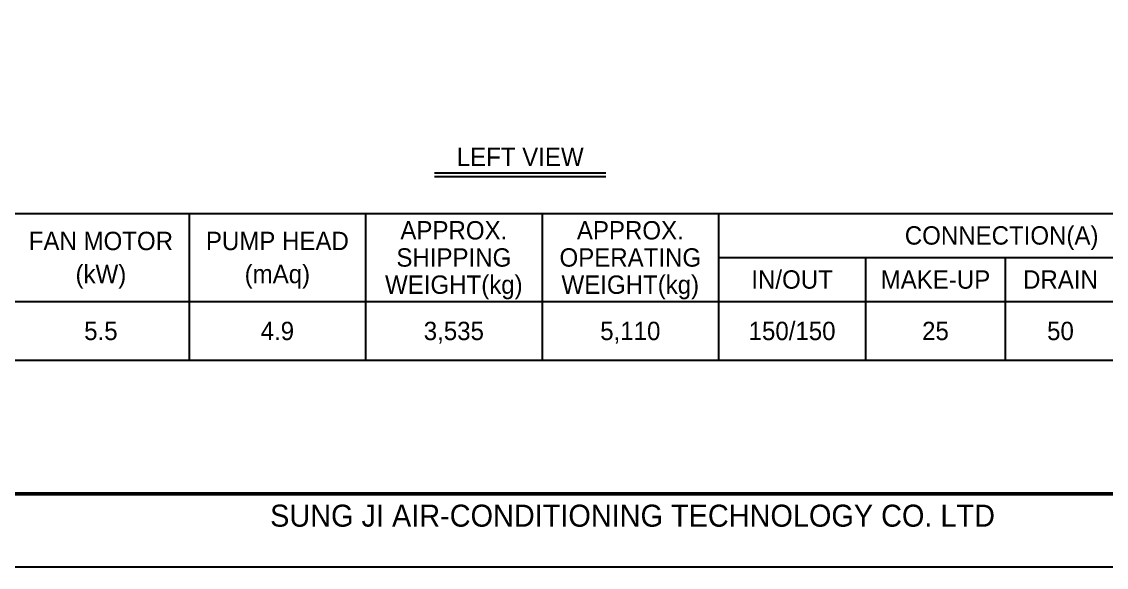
# Model space of a CAD drawing. Header units: millimetres. Extents: x 2784 to 32191, y 2597 to 23392.
# Drawn here: x 10883 to 21209, y 2597 to 7795 of the extents above; entities that cross this region are included whole.
import ezdxf
from ezdxf.enums import TextEntityAlignment as Align

# ---------------------------------------------------------------- set-up
doc = ezdxf.new("R2010")
doc.units = ezdxf.units.MM
for name, color, linetype in [('냉각탑_box', 1, 'Continuous'), ('냉각탑_form', 1, 'Continuous'), ('냉각탑_text', 3, 'Continuous')]:
    doc.layers.add(name, color=color, linetype=linetype)
doc.styles.add('돋움', font='Dotum.ttf')

# ---------------------------------------------------------------- blocks, each defined once
blk = doc.blocks.new('냉각탑form')
at = {"layer": 'Defpoints'}
blk.add_lwpolyline([(0, 297.07), (420.1, 297.07), (420.1, 0), (0, 0)], close=True, dxfattribs=at)
at = {"layer": '냉각탑_form', "const_width": 0.5}
blk.add_lwpolyline([(10, 287.07), (10, 10), (410.1, 10), (410.1, 287.07)], close=True, dxfattribs=at)
at = {"layer": '냉각탑_form', "style": '돋움'}
blk.add_text('SUNG JI AIR-CONDITIONING TECHNOLOGY CO. LTD', height=3.0007, dxfattribs=at).set_placement((149.5, 5.53))

msp = doc.modelspace()

# ---------------------------------------------------------------- linework, layer by layer
at = {"layer": '냉각탑_box'}
for p, q in [((14812.7, 6356.2), (16446, 6356.2)), ((14812.7, 6321.2), (16446, 6321.2)), ((12477.5, 5968.5), (12477.5, 4568.5)), ((12477.5, 5968.5), (12477.5, 4568.5)), ((14157.5, 5968.5), (14157.5, 4568.5)), ((14157.5, 5968.5), (14157.5, 4568.5)), ((15837.5, 5968.5), (15837.5, 4568.5)), ((15837.5, 5968.5), (15837.5, 4568.5)), ((17517.5, 5968.5), (17517.5, 4568.5)), ((17517.5, 5968.5), (17517.5, 4568.5)), ((17517.5, 5548.5), (22907.5, 5548.5)), ((17517.5, 5548.5), (22907.5, 5548.5)), ((18917.5, 5548.5), (18917.5, 4568.5)), ((18917.5, 5548.5), (18917.5, 4568.5)), ((20247.5, 5548.5), (20247.5, 4568.5)), ((20247.5, 5548.5), (20247.5, 4568.5)), ((7857.5, 5128.5), (22907.5, 5128.5)), ((7857.5, 5128.5), (22907.5, 5128.5))]:
    msp.add_line(p, q, dxfattribs=at)
msp.add_lwpolyline([(7857.5, 5968.5), (22907.5, 5968.5), (22907.5, 4568.5), (7857.5, 4568.5)], close=True, dxfattribs=at)
msp.add_lwpolyline([(7857.5, 5968.5), (22907.5, 5968.5), (22907.5, 4568.5), (7857.5, 4568.5)], close=True, dxfattribs=at)

# ---------------------------------------------------------------- block references
at = {"layer": '냉각탑_form', "xscale": 70, "yscale": 70, "zscale": 70}
msp.add_blockref('냉각탑form', (2783.6, 2596.5), dxfattribs=at)

# ---------------------------------------------------------------- texts
at = {"layer": '냉각탑_text', "style": '돋움'}
for s, p in [('LEFT VIEW', (15629.3, 6507.8)), ('APPROX.', (14997.5, 5807.5)), ('APPROX.', (14997.5, 5807.5)), ('APPROX.', (16677.5, 5807.5)), ('APPROX.', (16677.5, 5807.5)), ('FAN MOTOR', (11637.5, 5706)), ('FAN MOTOR', (11637.5, 5706)), ('PUMP HEAD', (13317.5, 5706)), ('PUMP HEAD', (13317.5, 5706)), ('CONNECTION(A)', (20212.5, 5758.5)), ('CONNECTION(A)', (20212.5, 5758.5)), ('SHIPPING', (14997.5, 5548.5)), ('SHIPPING', (14997.5, 5548.5)), ('OPERATING', (16677.5, 5548.5)), ('OPERATING', (16677.5, 5548.5)), ('(kW)', (11637.5, 5391)), ('(kW)', (11637.5, 5391)), ('(mAq)', (13317.5, 5391)), ('(mAq)', (13317.5, 5391)), ('WEIGHT(kg)', (14997.5, 5289.5)), ('WEIGHT(kg)', (14997.5, 5289.5)), ('WEIGHT(kg)', (16677.5, 5289.5)), ('WEIGHT(kg)', (16677.5, 5289.5)), ('IN/OUT', (18217.5, 5338.5)), ('IN/OUT', (18217.5, 5338.5)), ('MAKE-UP', (19582.5, 5338.5)), ('MAKE-UP', (19582.5, 5338.5)), ('DRAIN', (20772.5, 5338.5)), ('DRAIN', (20772.5, 5338.5)), ('5.5', (11637.5, 4848.5)), ('4.9', (13317.5, 4848.5)), ('3,535', (14997.5, 4848.5)), ('5,110', (16677.5, 4848.5)), ('150/150', (18217.5, 4848.5)), ('25', (19582.5, 4848.5)), ('50', (20772.5, 4848.5))]:
    msp.add_text(s, height=175, dxfattribs=at).set_placement(p, align=Align.MIDDLE_CENTER)

doc.saveas('drawing.dxf')
